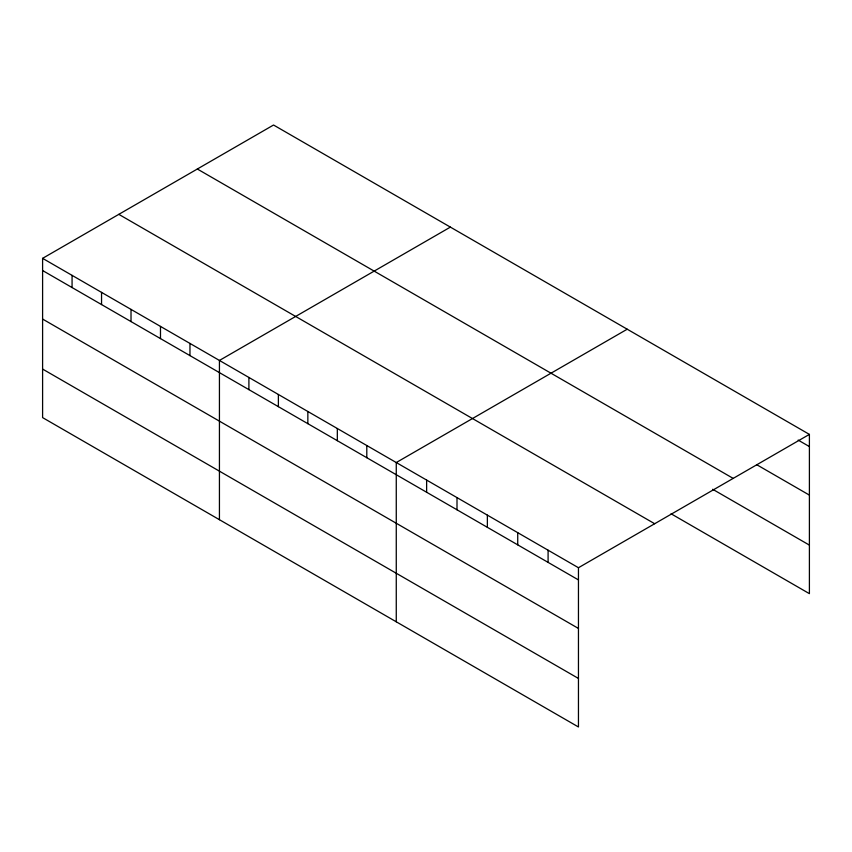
<?xml version="1.0" encoding="UTF-8"?>
<svg xmlns="http://www.w3.org/2000/svg" width="852" height="852" viewBox="0 0 852 852"><rect width="100%" height="100%" fill="white"/><g stroke="black" fill="none" stroke-linecap="round" stroke-linejoin="round"><path stroke-width="1.28" d="M42.6 258.348L578.455 567.73L578.455 726.98L42.6 417.608L42.6 258.348L273.545 125.02L809.4 434.392L809.4 593.652L671.067 513.777M450.378 227.111L219.433 360.449L219.433 519.699M627.21 329.213L396.265 462.54L396.265 621.79M578.455 567.73L809.4 434.392M798.154 440.09L809.4 446.576M756.544 464.596L809.4 495.108M197.334 169.015L733.189 478.398M712.677 489.272L809.4 545.11M118.811 214.353L654.666 523.724M42.6 270.531L578.455 579.914M42.6 319.063L578.455 628.446M42.6 369.076L578.455 678.448M548.092 550.2L548.092 562.384M517.728 532.67L517.728 544.843M487.365 515.13L487.365 527.313M457.002 497.6L457.002 509.784M426.628 480.07L426.628 492.254M366.797 445.521L366.797 457.705M337.328 428.513L337.328 440.697M307.849 411.495L307.849 423.678M278.38 394.476L278.38 406.66M248.901 377.457L248.901 389.641M189.964 343.431L189.964 355.614M160.485 326.412L160.485 338.595M131.016 309.404L131.016 321.587M101.548 292.385L101.548 304.569M72.069 275.366L72.069 287.55"/></g></svg>
